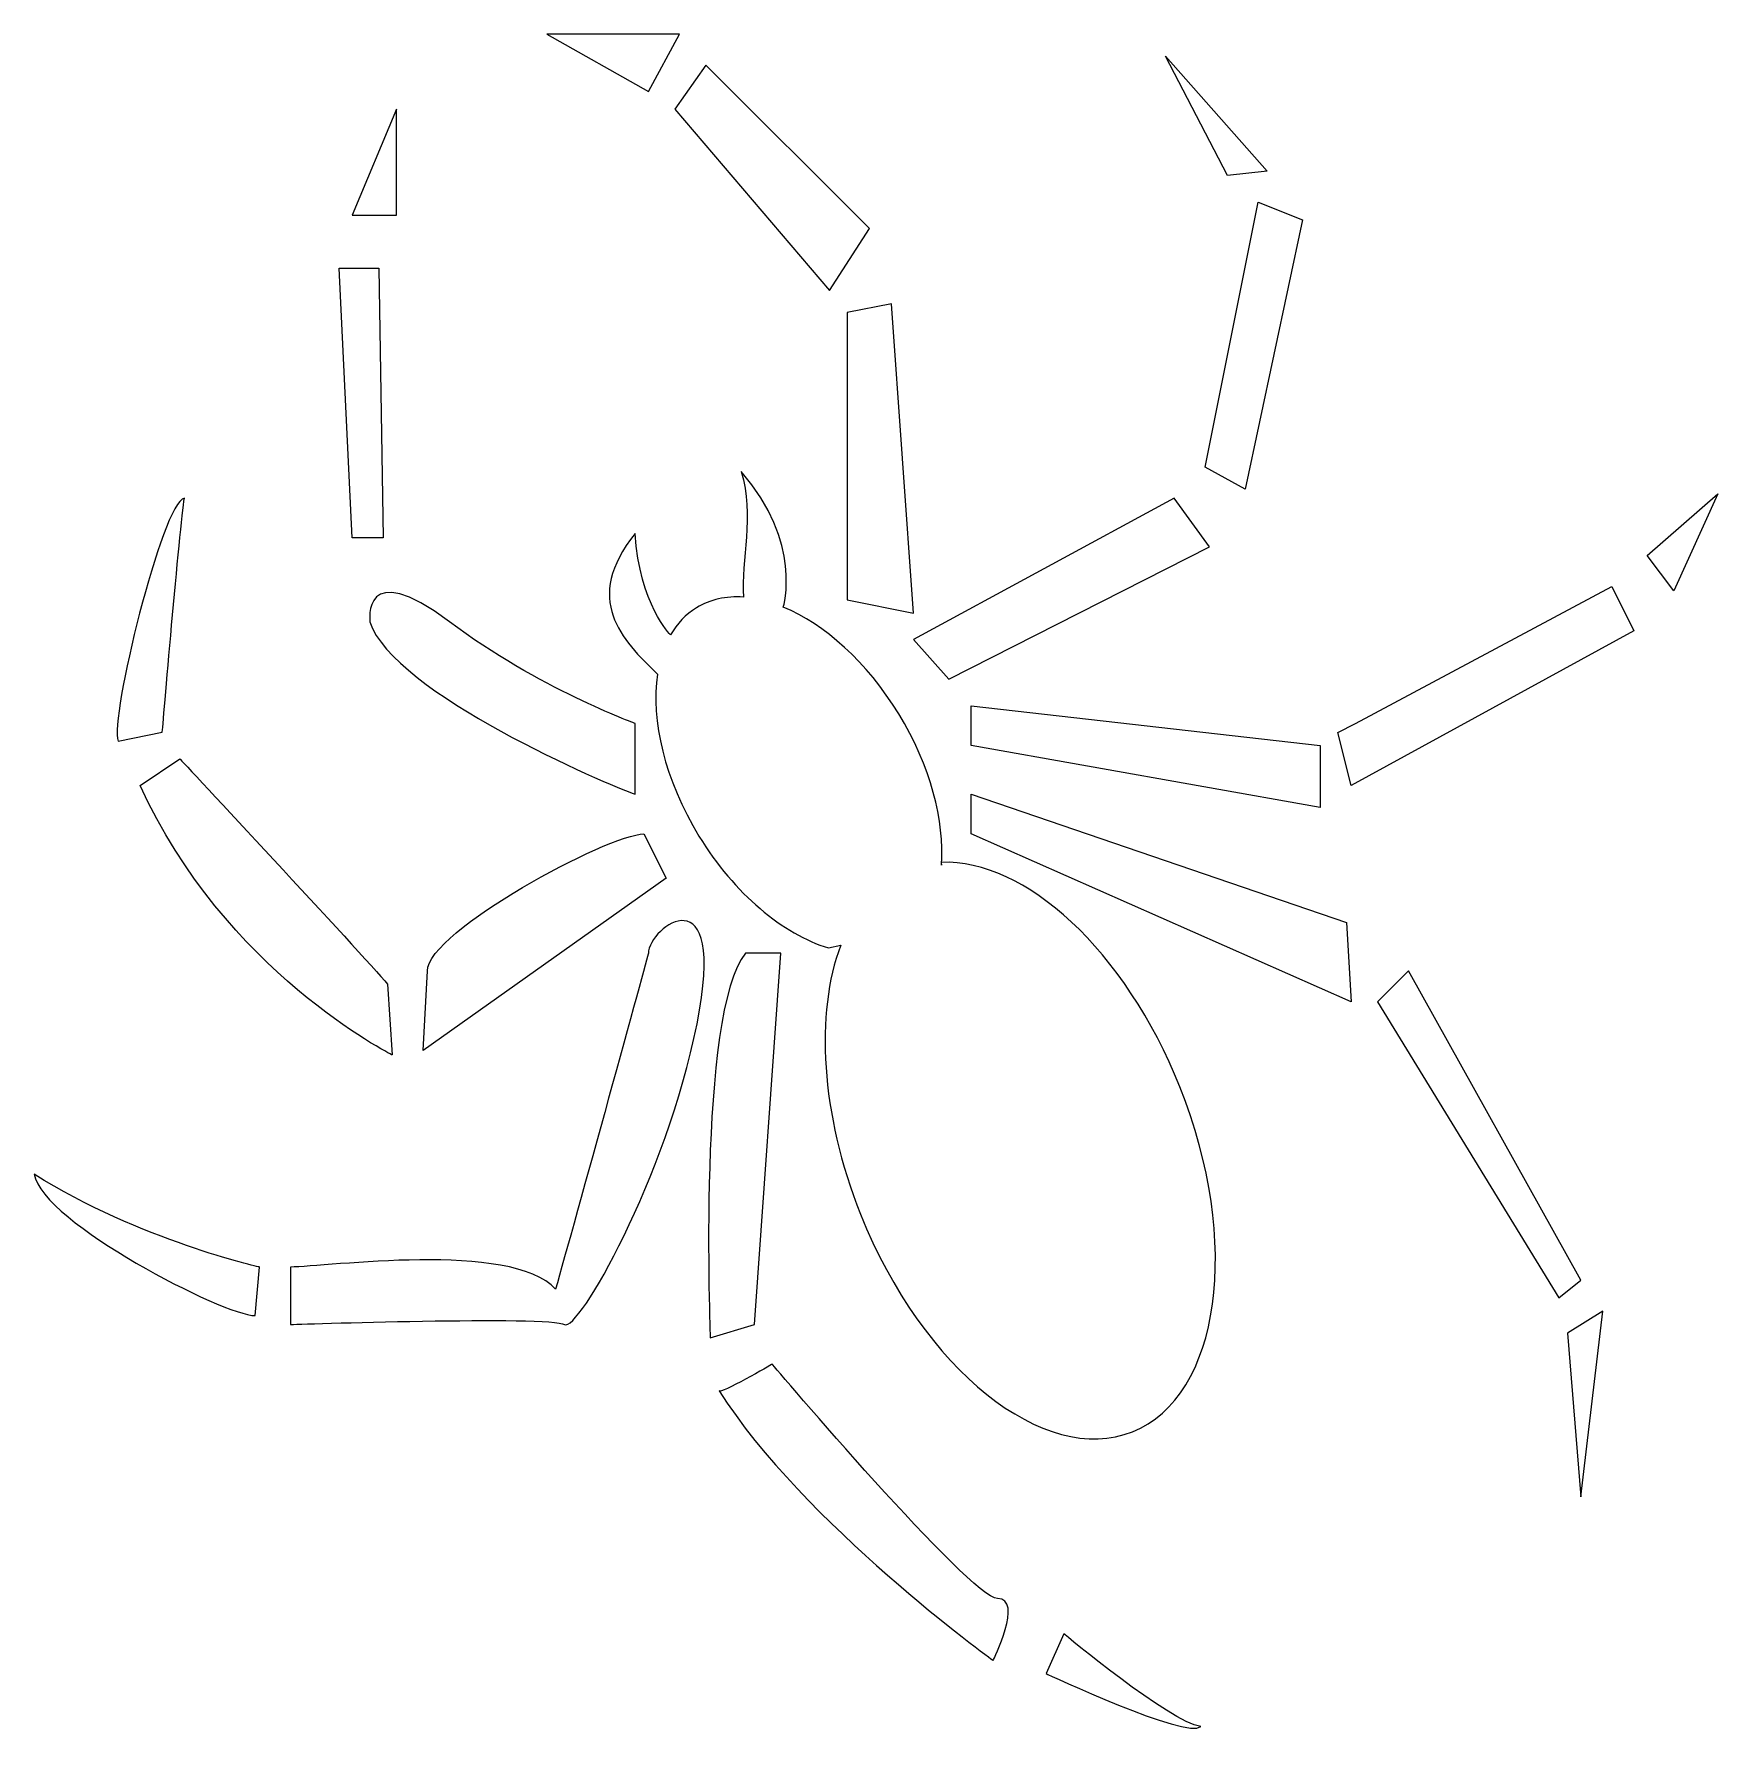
# Model space of a CAD drawing. Header units: centimetres. Extents: x -9.8 to 9.8, y -9.9 to 9.8.
import ezdxf

# ---------------------------------------------------------------- set-up
doc = ezdxf.new("R2010")
doc.units = ezdxf.units.CM
doc.header["$MEASUREMENT"] = 0
doc.layers.add('Camada 1', color=7, linetype='Continuous')

msp = doc.modelspace()

# ---------------------------------------------------------------- linework, layer by layer
at = {"layer": 'Camada 1'}
for points, knots in [([(-3.81303, 9.81136), (-3.81303, 9.81136), (-2.2776, 9.81136), (-2.2776, 9.81136), (-2.2776, 9.81136), (-2.2776, 9.81136), (-2.63585, 9.14601), (-2.63585, 9.14601), (-2.63585, 9.14601), (-2.63585, 9.14601), (-3.81303, 9.81136), (-3.81303, 9.81136)], [0, 0, 0, 0, 0.25, 0.25, 0.25, 0.25, 0.5, 0.5, 0.5, 0.5, 1, 1, 1, 1]), ([(4.52955, 8.22476), (4.52955, 8.22476), (3.35239, 9.55545), (3.35239, 9.55545), (3.35239, 9.55545), (3.35239, 9.55545), (4.06893, 8.17356), (4.06893, 8.17356), (4.06893, 8.17356), (4.06893, 8.17356), (4.52955, 8.22476), (4.52955, 8.22476)], [0, 0, 0, 0, 0.25, 0.25, 0.25, 0.25, 0.5, 0.5, 0.5, 0.5, 1, 1, 1, 1]), ([(-2.32877, 8.94128), (-2.32877, 8.94128), (-1.9705, 9.45309), (-1.9705, 9.45309), (-1.9705, 9.45309), (-1.9705, 9.45309), (-0.07677, 7.55936), (-0.07677, 7.55936), (-0.07677, 7.55936), (-0.07677, 7.55936), (-0.53741, 6.84287), (-0.53741, 6.84287), (-0.53741, 6.84287), (-0.53741, 6.84287), (-2.32877, 8.94128), (-2.32877, 8.94128)], [0, 0, 0, 0, 0.2, 0.2, 0.2, 0.2, 0.4, 0.4, 0.4, 0.4, 0.6, 0.6, 0.6, 0.6, 1, 1, 1, 1]), ([(-6.065, 7.7129), (-6.065, 7.7129), (-5.55319, 8.94128), (-5.55319, 8.94128), (-5.55319, 8.94128), (-5.55319, 8.94128), (-5.55319, 7.7129), (-5.55319, 7.7129), (-5.55319, 7.7129), (-5.55319, 7.7129), (-6.065, 7.7129), (-6.065, 7.7129)], [0, 0, 0, 0, 0.25, 0.25, 0.25, 0.25, 0.5, 0.5, 0.5, 0.5, 1, 1, 1, 1]), ([(3.81303, 4.79557), (3.81303, 4.79557), (4.27367, 4.53969), (4.27367, 4.53969), (4.27367, 4.53969), (4.27367, 4.53969), (4.93896, 7.66175), (4.93896, 7.66175), (4.93896, 7.66175), (4.93896, 7.66175), (4.42721, 7.86646), (4.42721, 7.86646), (4.42721, 7.86646), (4.42721, 7.86646), (3.81303, 4.79557), (3.81303, 4.79557)], [0, 0, 0, 0, 0.2, 0.2, 0.2, 0.2, 0.4, 0.4, 0.4, 0.4, 0.6, 0.6, 0.6, 0.6, 1, 1, 1, 1]), ([(-5.7579, 7.09874), (-5.7579, 7.09874), (-6.21854, 7.09874), (-6.21854, 7.09874), (-6.21854, 7.09874), (-6.21854, 7.09874), (-6.065, 3.97669), (-6.065, 3.97669), (-6.065, 3.97669), (-6.065, 3.97669), (-5.70673, 3.97669), (-5.70673, 3.97669), (-5.70673, 3.97669), (-5.70673, 3.97669), (-5.7579, 7.09874), (-5.7579, 7.09874)], [0, 0, 0, 0, 0.2, 0.2, 0.2, 0.2, 0.4, 0.4, 0.4, 0.4, 0.6, 0.6, 0.6, 0.6, 1, 1, 1, 1]), ([(-0.3327, 6.58693), (-0.3327, 6.58693), (0.17911, 6.6893), (0.17911, 6.6893), (0.17911, 6.6893), (0.17911, 6.6893), (0.43507, 3.10661), (0.43507, 3.10661), (0.43507, 3.10661), (0.43507, 3.10661), (-0.3327, 3.26014), (-0.3327, 3.26014), (-0.3327, 3.26014), (-0.3327, 3.26014), (-0.3327, 6.58693), (-0.3327, 6.58693)], [0, 0, 0, 0, 0.2, 0.2, 0.2, 0.2, 0.4, 0.4, 0.4, 0.4, 0.6, 0.6, 0.6, 0.6, 1, 1, 1, 1]), ([(-1.07324, 3.17563), (-0.59863, 2.97796), (-0.10553, 2.54087), (0.26299, 1.93936), (0.26299, 1.93936), (0.63214, 1.3368), (0.79747, 0.6978), (0.75721, 0.18478), (0.75721, 0.18478), (0.75721, 0.18478), (0.75618, 0.21867), (0.75618, 0.21867), (0.75618, 0.21867), (1.72244, 0.26185), (2.88793, -0.80053), (3.51907, -2.38139), (3.51907, -2.38139), (4.23694, -4.17968), (3.99119, -5.96787), (2.97027, -6.37549), (2.97027, -6.37549), (1.9493, -6.78295), (0.53983, -5.65561), (-0.17809, -3.85724), (-0.17809, -3.85724), (-0.64431, -2.68937), (-0.70408, -1.52573), (-0.40907, -0.74182), (-0.40907, -0.74182), (-0.40907, -0.74182), (-0.55168, -0.77225), (-0.55168, -0.77225), (-0.55168, -0.77225), (-1.07384, -0.61419), (-1.63936, -0.1481), (-2.05009, 0.5223), (-2.05009, 0.5223), (-2.44895, 1.17339), (-2.60987, 1.86704), (-2.53055, 2.39838), (-2.53055, 2.39838), (-2.94293, 2.79949), (-3.40357, 3.26013), (-2.78939, 4.02784), (-2.78939, 4.02784), (-2.73822, 3.20895), (-2.37974, 2.85328), (-2.37974, 2.85328), (-2.37974, 2.85328), (-2.30462, 2.98367), (-2.20464, 3.09051), (-2.07976, 3.16705), (-2.07976, 3.16705), (-1.92006, 3.26489), (-1.73477, 3.30392), (-1.53639, 3.29072), (-1.53639, 3.29072), (-1.56105, 3.72077), (-1.40751, 4.23261), (-1.56105, 4.74439), (-1.56105, 4.74439), (-0.84451, 3.92552), (-1.07324, 3.17563), (-1.07324, 3.17563)], [0, 0, 0, 0, 0.05882353, 0.05882353, 0.05882353, 0.05882353, 0.11764706, 0.11764706, 0.11764706, 0.11764706, 0.17647059, 0.17647059, 0.17647059, 0.17647059, 0.23529412, 0.23529412, 0.23529412, 0.23529412, 0.29411765, 0.29411765, 0.29411765, 0.29411765, 0.35294118, 0.35294118, 0.35294118, 0.35294118, 0.41176471, 0.41176471, 0.41176471, 0.41176471, 0.47058824, 0.47058824, 0.47058824, 0.47058824, 0.52941176, 0.52941176, 0.52941176, 0.52941176, 0.58823529, 0.58823529, 0.58823529, 0.58823529, 0.64705882, 0.64705882, 0.64705882, 0.64705882, 0.70588235, 0.70588235, 0.70588235, 0.70588235, 0.76470588, 0.76470588, 0.76470588, 0.76470588, 0.82352941, 0.82352941, 0.82352941, 0.82352941, 0.88235294, 0.88235294, 0.88235294, 0.88235294, 1, 1, 1, 1]), ([(-8.77762, 1.62237), (-8.88001, 1.87825), (-8.26584, 4.38615), (-8.0099, 4.43732), (-8.0099, 4.43732), (-8.06107, 4.13024), (-8.26583, 1.72471), (-8.26583, 1.72471), (-8.26583, 1.72471), (-8.26583, 1.72471), (-8.77762, 1.62237), (-8.77762, 1.62237)], [0, 0, 0, 0, 0.25, 0.25, 0.25, 0.25, 0.5, 0.5, 0.5, 0.5, 1, 1, 1, 1]), ([(0.43507, 2.7995), (0.43507, 2.7995), (3.45476, 4.43733), (3.45476, 4.43733), (3.45476, 4.43733), (3.45476, 4.43733), (3.86415, 3.87432), (3.86415, 3.87432), (3.86415, 3.87432), (3.86415, 3.87432), (0.84448, 2.33886), (0.84448, 2.33886), (0.84448, 2.33886), (0.84448, 2.33886), (0.43507, 2.7995), (0.43507, 2.7995)], [0, 0, 0, 0, 0.2, 0.2, 0.2, 0.2, 0.4, 0.4, 0.4, 0.4, 0.6, 0.6, 0.6, 0.6, 1, 1, 1, 1]), ([(8.9311, 3.77198), (8.9311, 3.77198), (9.23821, 3.36251), (9.23821, 3.36251), (9.23821, 3.36251), (9.23821, 3.36251), (9.75004, 4.4885), (9.75004, 4.4885), (9.75004, 4.4885), (9.75004, 4.4885), (8.9311, 3.77198), (8.9311, 3.77198)], [0, 0, 0, 0, 0.25, 0.25, 0.25, 0.25, 0.5, 0.5, 0.5, 0.5, 1, 1, 1, 1]), ([(-5.86027, 3.00426), (-5.86027, 3.00426), (-5.96264, 3.77197), (-4.93902, 3.00426), (-4.93902, 3.00426), (-3.91537, 2.23654), (-2.78939, 1.82708), (-2.78939, 1.82708), (-2.78939, 1.82708), (-2.78939, 1.82708), (-2.78939, 1.00819), (-2.78939, 1.00819), (-2.78939, 1.00819), (-3.09648, 1.11051), (-5.60436, 2.18535), (-5.86027, 3.00426)], [0, 0, 0, 0, 0.2, 0.2, 0.2, 0.2, 0.4, 0.4, 0.4, 0.4, 0.6, 0.6, 0.6, 0.6, 1, 1, 1, 1]), ([(5.34849, 1.72469), (5.34849, 1.72469), (5.50202, 1.11051), (5.50202, 1.11051), (5.50202, 1.11051), (5.50202, 1.11051), (8.77757, 2.90187), (8.77757, 2.90187), (8.77757, 2.90187), (8.77757, 2.90187), (8.52166, 3.41368), (8.52166, 3.41368), (8.52166, 3.41368), (8.52166, 3.41368), (5.55314, 1.82708), (5.55314, 1.82708), (5.55314, 1.82708), (5.55314, 1.82708), (5.34849, 1.72469), (5.34849, 1.72469)], [0, 0, 0, 0, 0.16666667, 0.16666667, 0.16666667, 0.16666667, 0.33333333, 0.33333333, 0.33333333, 0.33333333, 0.5, 0.5, 0.5, 0.5, 0.66666667, 0.66666667, 0.66666667, 0.66666667, 1, 1, 1, 1]), ([(1.10036, 2.03179), (1.10036, 2.03179), (1.10036, 1.57115), (1.10036, 1.57115), (1.10036, 1.57115), (1.10036, 1.57115), (5.14373, 0.85466), (5.14373, 0.85466), (5.14373, 0.85466), (5.14373, 0.85466), (5.14373, 1.57115), (5.14373, 1.57115), (5.14373, 1.57115), (5.14373, 1.57115), (1.10036, 2.03179), (1.10036, 2.03179)], [0, 0, 0, 0, 0.2, 0.2, 0.2, 0.2, 0.4, 0.4, 0.4, 0.4, 0.6, 0.6, 0.6, 0.6, 1, 1, 1, 1]), ([(-5.60436, -2.01155), (-5.60436, -2.01155), (-5.65556, -1.19261), (-5.65556, -1.19261), (-5.65556, -1.19261), (-5.96264, -0.83439), (-8.06107, 1.41758), (-8.06107, 1.41758), (-8.06107, 1.41758), (-8.06107, 1.41758), (-8.52171, 1.1105), (-8.52171, 1.1105), (-8.52171, 1.1105), (-7.54926, -1.03907), (-5.60436, -2.01155), (-5.60436, -2.01155)], [0, 0, 0, 0, 0.2, 0.2, 0.2, 0.2, 0.4, 0.4, 0.4, 0.4, 0.6, 0.6, 0.6, 0.6, 1, 1, 1, 1]), ([(1.10036, 1.00819), (1.10036, 1.00819), (1.10036, 0.54756), (1.10036, 0.54756), (1.10036, 0.54756), (1.10036, 0.54756), (5.50202, -1.39734), (5.50202, -1.39734), (5.50202, -1.39734), (5.50202, -1.39734), (5.4508, -0.47606), (5.4508, -0.47606), (5.4508, -0.47606), (5.4508, -0.47606), (1.10036, 1.00819), (1.10036, 1.00819)], [0, 0, 0, 0, 0.2, 0.2, 0.2, 0.2, 0.4, 0.4, 0.4, 0.4, 0.6, 0.6, 0.6, 0.6, 1, 1, 1, 1]), ([(-2.43114, 0.03575), (-2.43114, 0.03575), (-2.68702, 0.54756), (-2.68702, 0.54756), (-2.68702, 0.54756), (-3.09649, 0.54756), (-5.19493, -0.57843), (-5.19493, -1.03907), (-5.19493, -1.03907), (-5.19493, -1.03907), (-5.2461, -1.96032), (-5.2461, -1.96032), (-5.2461, -1.96032), (-5.2461, -1.96032), (-2.43114, 0.03575), (-2.43114, 0.03575)], [0, 0, 0, 0, 0.2, 0.2, 0.2, 0.2, 0.4, 0.4, 0.4, 0.4, 0.6, 0.6, 0.6, 0.6, 1, 1, 1, 1]), ([(-2.63585, -0.83436), (-2.63585, -0.52728), (-1.71454, 0.13817), (-2.07284, -1.65322), (-2.07284, -1.65322), (-2.43114, -3.44461), (-3.45473, -5.236), (-3.60827, -5.1336), (-3.60827, -5.1336), (-3.76181, -5.03118), (-6.78152, -5.1336), (-6.78152, -5.1336), (-6.78152, -5.1336), (-6.78152, -5.1336), (-6.78152, -4.46823), (-6.78152, -4.46823), (-6.78152, -4.46823), (-6.37205, -4.46823), (-4.22244, -4.16108), (-3.71063, -4.72411), (-3.71063, -4.72411), (-3.50595, -4.00759), (-2.63585, -0.83436), (-2.63585, -0.83436)], [0, 0, 0, 0, 0.14285714, 0.14285714, 0.14285714, 0.14285714, 0.28571429, 0.28571429, 0.28571429, 0.28571429, 0.42857143, 0.42857143, 0.42857143, 0.42857143, 0.57142857, 0.57142857, 0.57142857, 0.57142857, 0.71428571, 0.71428571, 0.71428571, 0.71428571, 1, 1, 1, 1]), ([(-1.50988, -0.83436), (-1.50988, -0.83436), (-1.10042, -0.83436), (-1.10042, -0.83436), (-1.10042, -0.83436), (-1.10042, -0.83436), (-1.40749, -5.13363), (-1.40749, -5.13363), (-1.40749, -5.13363), (-1.40749, -5.13363), (-1.9193, -5.28717), (-1.9193, -5.28717), (-1.9193, -5.28717), (-1.9193, -5.28714), (-2.07289, -1.49976), (-1.50988, -0.83436)], [0, 0, 0, 0, 0.2, 0.2, 0.2, 0.2, 0.4, 0.4, 0.4, 0.4, 0.6, 0.6, 0.6, 0.6, 1, 1, 1, 1]), ([(5.8091, -1.39734), (5.8091, -1.39734), (6.16732, -1.03907), (6.16732, -1.03907), (6.16732, -1.03907), (6.16732, -1.03907), (8.16339, -4.62177), (8.16339, -4.62177), (8.16339, -4.62177), (8.16339, -4.62177), (7.90751, -4.82653), (7.90751, -4.82653), (7.90751, -4.82653), (7.90751, -4.82653), (5.8091, -1.39734), (5.8091, -1.39734)], [0, 0, 0, 0, 0.2, 0.2, 0.2, 0.2, 0.4, 0.4, 0.4, 0.4, 0.6, 0.6, 0.6, 0.6, 1, 1, 1, 1]), ([(-7.13979, -4.46823), (-7.13979, -4.46823), (-7.19099, -5.03118), (-7.19099, -5.03118), (-7.19099, -5.03118), (-7.54926, -5.03118), (-9.64767, -3.95636), (-9.75004, -3.39341), (-9.75004, -3.39341), (-8.52169, -4.16116), (-7.13979, -4.46823), (-7.13979, -4.46823)], [0, 0, 0, 0, 0.25, 0.25, 0.25, 0.25, 0.5, 0.5, 0.5, 0.5, 1, 1, 1, 1]), ([(8.00985, -5.23595), (8.00985, -5.23595), (8.41935, -4.98007), (8.41935, -4.98007), (8.41935, -4.98007), (8.41935, -4.98007), (8.16339, -7.12967), (8.16339, -7.12967), (8.16339, -7.12967), (8.16339, -7.12967), (8.00985, -5.23595), (8.00985, -5.23595)], [0, 0, 0, 0, 0.25, 0.25, 0.25, 0.25, 0.5, 0.5, 0.5, 0.5, 1, 1, 1, 1]), ([(-1.20278, -5.59424), (-1.20278, -5.59424), (1.10037, -8.30683), (1.40747, -8.30683), (1.40747, -8.30683), (1.71457, -8.30683), (1.35633, -9.02332), (1.35633, -9.02332), (1.35633, -9.02332), (1.35633, -9.02332), (-0.84453, -7.43675), (-1.81695, -5.90132), (-1.81695, -5.90132), (-1.81696, -5.95246), (-1.20278, -5.59424), (-1.20278, -5.59424)], [0, 0, 0, 0, 0.2, 0.2, 0.2, 0.2, 0.4, 0.4, 0.4, 0.4, 0.6, 0.6, 0.6, 0.6, 1, 1, 1, 1]), ([(1.9705, -9.17689), (1.9705, -9.17689), (2.17518, -8.71625), (2.17518, -8.71625), (2.17518, -8.71625), (2.17518, -8.71625), (3.40353, -9.73987), (3.76183, -9.79107), (3.76183, -9.79107), (3.60827, -9.9446), (1.9705, -9.17689), (1.9705, -9.17689)], [0, 0, 0, 0, 0.25, 0.25, 0.25, 0.25, 0.5, 0.5, 0.5, 0.5, 1, 1, 1, 1])]:
    msp.add_open_spline(points, degree=3, knots=knots, dxfattribs=at)

doc.saveas('drawing.dxf')
